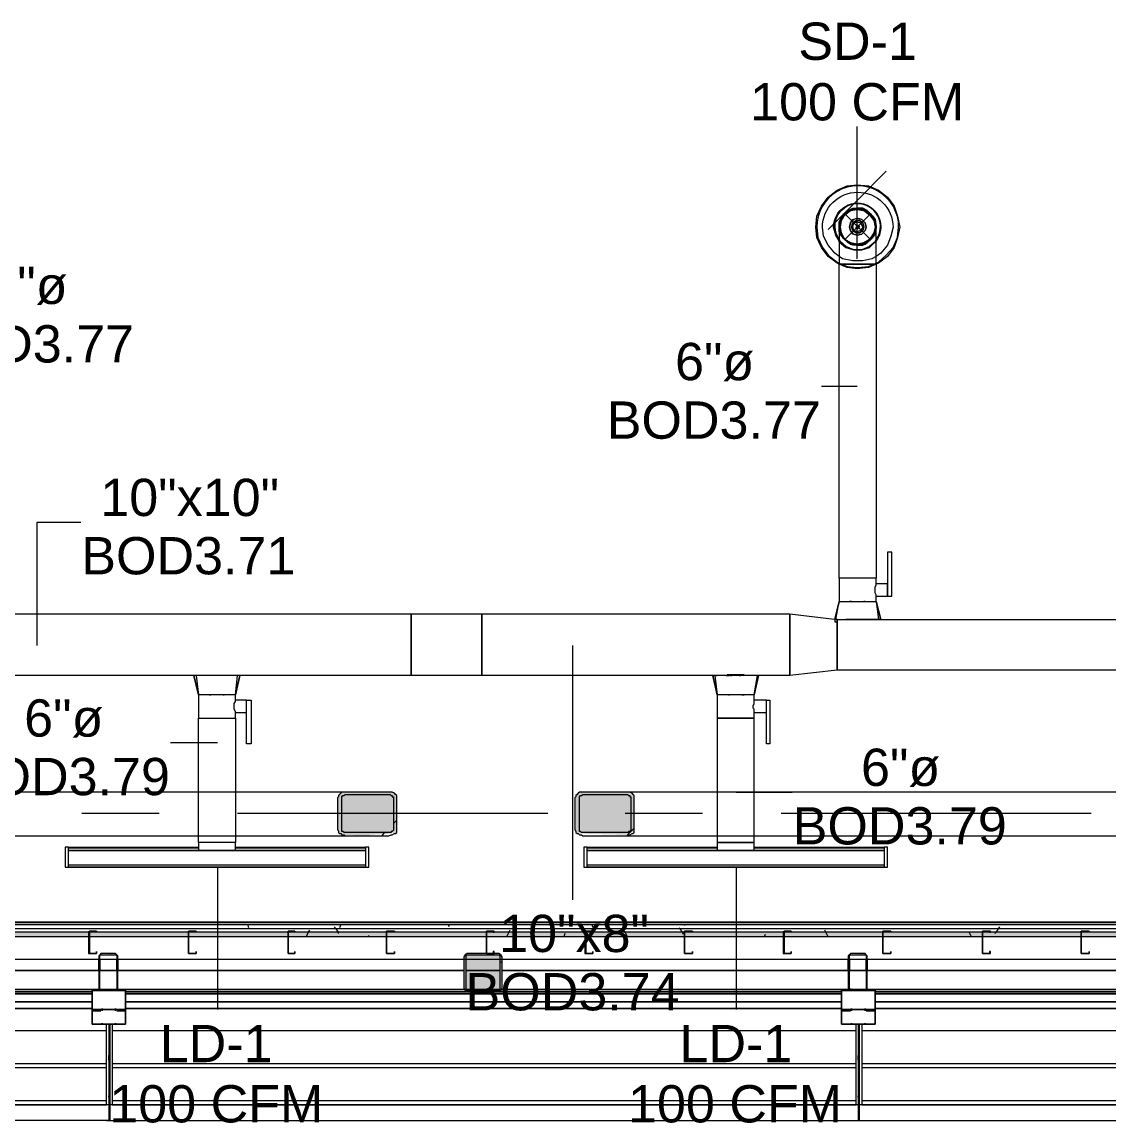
# Model space of a CAD drawing. Header units: metres. Extents: x 29 to 268, y -7 to 151.
# Drawn here: x 86.221 to 90.668, y 9.744 to 14.246 of the extents above; entities that cross this region are included whole.
import ezdxf

# ---------------------------------------------------------------- set-up
doc = ezdxf.new("R2010")
doc.units = ezdxf.units.M
doc.layers.add('HVAC - Ductos', color=5, linetype='Continuous', lineweight=50)
doc.layers.add('PDF2_Geometry', color=7, linetype='Continuous', true_color=0xaaaaaa)
doc.layers.add('PDF2_Solid Fills', color=7, linetype='Continuous', true_color=0xffffff)
doc.layers.add('PDF2_Text', color=7, linetype='Continuous')
doc.styles.add('PDF Helvetica', font='')
doc.styles.get('PDF Helvetica').set_extended_font_data('Helvetica')

msp = doc.modelspace()

# ---------------------------------------------------------------- hatches: boundary and pattern name
at = {"layer": 'PDF2_Solid Fills', "lineweight": 0, "transparency": 33554559}
for points in [[(87.5253, 11.0965), (87.5207, 11.0919), (87.5161, 11.0873), (87.5115, 11.0781), (87.5161, 11.0735), (87.5161, 10.936), (87.5207, 10.936), (87.5207, 10.9269), (87.5299, 10.9269), (87.5436, 10.9223), (87.6442, 10.9177), (87.6444, 10.9177), (87.6444, 10.9223), (87.7315, 10.9269), (87.7452, 10.9315), (87.7544, 10.9315), (87.7544, 11.0873), (87.7452, 11.0965)], [(88.5015, 10.9269), (88.7029, 10.9223), (88.7032, 10.9223), (88.7032, 10.9269), (88.717, 10.9315), (88.7261, 10.9315), (88.7261, 11.0873), (88.717, 11.0965), (88.497, 11.0965), (88.4924, 11.0919), (88.4878, 11.0873), (88.4832, 11.0781), (88.4878, 11.0735), (88.4878, 10.936), (88.4924, 10.936), (88.4924, 10.9269)], [(88.0294, 10.2944), (88.034, 10.2944), (88.034, 10.2852), (88.1807, 10.2898), (88.1852, 10.4296), (88.1852, 10.4319), (88.1807, 10.4364), (88.034, 10.4364), (88.0294, 10.4273)]]:
    msp.add_hatch(color=256, dxfattribs=at).paths.add_polyline_path(points)
h = msp.add_hatch(color=256, dxfattribs=at)
h.paths.add_polyline_path([(48.7362, 10.5052), (48.7362, 10.5235), (46.7241, 10.5235), (46.7241, 10.5052)])
h.paths.add_polyline_path([(93.204, 10.5052), (93.204, 10.5235), (91.3708, 10.5235), (91.3708, 10.5052)])
h.paths.add_polyline_path([(91.3662, 10.5052), (91.3662, 10.5235), (89.3403, 10.5235), (89.3403, 10.5052)])
h.paths.add_polyline_path([(89.3357, 10.5052), (89.3357, 10.5235), (88.529, 10.5235), (88.529, 10.5052)])
h.paths.add_polyline_path([(88.5245, 10.5052), (88.5245, 10.5235), (86.4986, 10.5235), (86.4986, 10.5052)])
h.paths.add_polyline_path([(86.494, 10.5052), (86.494, 10.5235), (84.4682, 10.5235), (84.4682, 10.5052)])
h.paths.add_polyline_path([(84.4636, 10.5052), (84.4636, 10.5235), (83.6569, 10.5235), (83.6569, 10.5052)])
h.paths.add_polyline_path([(83.6523, 10.5052), (83.6523, 10.5235), (81.6265, 10.5235), (81.6265, 10.5052)])
h.paths.add_polyline_path([(81.6219, 10.5052), (81.6219, 10.5235), (78.7847, 10.5235), (78.7847, 10.5052)])
h.paths.add_polyline_path([(78.7802, 10.5052), (78.7802, 10.5235), (76.7543, 10.5235), (76.7543, 10.5052)])
h.paths.add_polyline_path([(76.7497, 10.5052), (76.7497, 10.5235), (73.9126, 10.5235), (73.9126, 10.5052)])
h.paths.add_polyline_path([(73.9081, 10.5052), (73.9081, 10.5235), (71.8822, 10.5235), (71.8822, 10.5052)])
h.paths.add_polyline_path([(71.8776, 10.5052), (71.8776, 10.5235), (71.071, 10.5235), (71.071, 10.5052)])
h.paths.add_polyline_path([(71.0664, 10.5052), (71.0664, 10.5235), (69.0405, 10.5235), (69.0405, 10.5052)])
h.paths.add_polyline_path([(69.036, 10.5052), (69.036, 10.5235), (67.01, 10.5235), (67.01, 10.5052)])
h.paths.add_polyline_path([(67.0055, 10.5052), (67.0055, 10.5235), (66.1988, 10.5235), (66.1988, 10.5052)])
h.paths.add_polyline_path([(66.1942, 10.5052), (66.1942, 10.5235), (64.1684, 10.5235), (64.1684, 10.5052)])
h.paths.add_polyline_path([(64.1638, 10.5052), (64.1638, 10.5235), (62.1379, 10.5235), (62.1379, 10.5052)])
h.paths.add_polyline_path([(62.1334, 10.5052), (62.1334, 10.5235), (61.3267, 10.5235), (61.3267, 10.5052)])
h.paths.add_polyline_path([(61.3221, 10.5052), (61.3221, 10.5235), (59.2963, 10.5235), (59.2963, 10.5052)])
h.paths.add_polyline_path([(59.2917, 10.5052), (59.2917, 10.5235), (56.4546, 10.5235), (56.4546, 10.5052)])
h.paths.add_polyline_path([(56.45, 10.5052), (56.45, 10.5235), (54.4242, 10.5235), (54.4242, 10.5052)])
h.paths.add_polyline_path([(54.4196, 10.5052), (54.4196, 10.5235), (51.5824, 10.5235), (51.5824, 10.5052)])
h.paths.add_polyline_path([(51.5778, 10.5052), (51.5778, 10.5235), (49.552, 10.5235), (49.552, 10.5052)])
h.paths.add_polyline_path([(49.5474, 10.5052), (49.5474, 10.5235), (48.7408, 10.5235), (48.7408, 10.5052)])
h = msp.add_hatch(color=256, dxfattribs=at)
h.paths.add_polyline_path([(86.6086, 10.2898), (86.6132, 10.4273), (86.6086, 10.4273)])
h.paths.add_polyline_path([(86.5398, 10.2898), (86.6086, 10.2852), (86.6086, 10.2898)])
h.paths.add_polyline_path([(86.604, 10.4319), (86.604, 10.4364), (86.5444, 10.4364)])
h.paths.add_polyline_path([(86.5398, 10.4273), (86.5353, 10.4273), (86.5353, 10.2944)])
h = msp.add_hatch(color=256, dxfattribs=at)
h.paths.add_polyline_path([(89.6749, 10.2898), (89.6794, 10.4273), (89.6749, 10.4273)])
h.paths.add_polyline_path([(89.6062, 10.2944), (89.6062, 10.2852), (89.6749, 10.2898), (89.6107, 10.2944)])
h.paths.add_polyline_path([(89.6703, 10.4319), (89.6703, 10.4364), (89.6062, 10.4364)])
h.paths.add_polyline_path([(89.6062, 10.4273), (89.6016, 10.4273), (89.6016, 10.2944)])

# ---------------------------------------------------------------- linework, layer by layer
at = {"layer": 'HVAC - Ductos', "lineweight": 0}
for points in [[(89.6382, 13.5807), (89.6382, 13.819)], [(89.6382, 13.2781), (89.6382, 13.5165), (89.6382, 13.7548)], [(89.7574, 13.6357), (89.6382, 13.5165), (89.519, 13.3973)], [(89.5878, 13.4615), (89.574, 13.4477), (89.5694, 13.4294), (89.5649, 13.4065), (89.5649, 13.4294), (89.574, 13.4477), (89.5878, 13.4615), (89.6016, 13.4707), (89.6199, 13.4798), (89.6382, 13.4844), (89.6566, 13.4798), (89.6749, 13.4707), (89.6932, 13.4615), (89.7024, 13.4477), (89.7116, 13.4294), (89.7116, 13.4065), (89.7116, 13.3881), (89.7024, 13.3698), (89.6932, 13.3561), (89.6703, 13.3423), (89.6703, 13.3377), (89.6657, 13.3377), (89.6382, 13.3331), (89.6611, 13.3331), (89.6794, 13.3423), (89.6932, 13.3561), (89.6749, 13.3469), (89.6566, 13.3377), (89.6382, 13.3331), (89.6199, 13.3331), (89.6016, 13.3423), (89.5878, 13.3561), (89.574, 13.3698), (89.5649, 13.3881), (89.5649, 13.4019), (89.5649, 13.4065), (89.5694, 13.3881), (89.574, 13.3698), (89.5878, 13.3561), (89.6016, 13.3469), (89.6199, 13.3377), (89.6382, 13.3331), (89.6153, 13.3377), (89.6107, 13.3377), (89.6062, 13.3423)], [(89.5649, 13.4065), (89.5694, 13.4386), (89.5878, 13.4615), (89.6062, 13.4752)], [(89.5694, 13.3789), (89.5878, 13.3561), (89.6107, 13.3377), (89.6382, 13.3331), (89.6703, 13.3377), (89.6932, 13.3561), (89.7116, 13.3789), (89.6932, 13.3561), (89.6703, 13.3377), (89.6382, 13.3331), (89.6107, 13.3377), (89.5878, 13.3561), (89.5694, 13.3789), (89.5649, 13.4065), (89.5694, 13.3789), (89.5694, 13.3835), (89.5649, 13.4065), (89.5694, 13.434), (89.5694, 13.4386), (89.5832, 13.4615)], [(89.5694, 13.4386), (89.5694, 13.434), (89.5694, 13.4386), (89.574, 13.4477), (89.5878, 13.4615), (89.6016, 13.4752), (89.6107, 13.4798), (89.6199, 13.4844), (89.6382, 13.4844), (89.6611, 13.4844), (89.6657, 13.4798), (89.6703, 13.4798), (89.6703, 13.4752), (89.6703, 13.4798), (89.6657, 13.4798)], [(89.574, 13.4386), (89.5878, 13.4615), (89.6107, 13.4752)], [(89.6107, 13.4798), (89.6107, 13.4798)], [(89.6153, 13.4752), (89.6382, 13.4844), (89.6657, 13.4752)], [(89.6703, 13.4798), (89.6657, 13.4798), (89.6382, 13.4844), (89.6153, 13.4798)], [(89.6199, 13.4844), (89.6199, 13.4844)], [(89.7116, 13.3835), (89.7116, 13.3789), (89.707, 13.3789), (89.6932, 13.3561), (89.707, 13.3698), (89.7116, 13.3881), (89.7162, 13.4019), (89.7162, 13.4065), (89.7116, 13.4294), (89.707, 13.4477), (89.6932, 13.4615), (89.6794, 13.4752), (89.6611, 13.4844), (89.6382, 13.4844), (89.6703, 13.4798), (89.6932, 13.4615), (89.7116, 13.4386), (89.7162, 13.4065)], [(89.6703, 13.4798), (89.6794, 13.4752), (89.6932, 13.4615), (89.707, 13.4477), (89.707, 13.4386), (89.7116, 13.4386), (89.7116, 13.434), (89.7116, 13.4294), (89.7162, 13.4065), (89.7162, 13.4019)], [(89.707, 13.4386), (89.6932, 13.4615), (89.6703, 13.4752), (89.6932, 13.4615), (89.707, 13.4386), (89.7116, 13.434), (89.7162, 13.4111)], [(89.5649, 13.4111), (89.5694, 13.434)], [(89.5694, 13.434), (89.5649, 13.4294), (89.5649, 13.4065), (89.5649, 13.4019)], [(89.707, 13.4386), (89.7116, 13.4386), (89.7116, 13.434)], [(89.707, 13.434), (89.7116, 13.4065), (89.707, 13.3835)], [(89.5649, 13.4065), (89.5649, 13.4065)], [(89.5649, 13.4065), (89.5649, 13.4019), (89.5649, 13.3835), (89.5649, 13.3561), (89.5649, 13.3194), (89.5649, 13.2735), (89.5649, 13.2552), (89.574, 13.2552), (89.5878, 13.2552), (89.6016, 13.2552), (89.6199, 13.2552), (89.6382, 13.2552), (89.6611, 13.2552), (89.6794, 13.2552), (89.6932, 13.2552), (89.707, 13.2552), (89.7116, 13.2552), (89.7162, 13.2552), (89.7162, 13.3011), (89.7162, 13.3377), (89.7162, 13.3744), (89.7162, 13.3973), (89.7162, 13.4065)], [(89.5694, 13.3789), (89.5694, 13.3789)], [(89.6107, 13.3423), (89.5878, 13.3561), (89.574, 13.3789)], [(89.7162, 13.4065), (89.7116, 13.3789), (89.7162, 13.4065)], [(89.7162, 13.2873), (89.6978, 13.2781), (89.6611, 13.269), (89.6199, 13.269), (89.5786, 13.2781), (89.5649, 13.2873)], [(89.5649, 13.2598), (89.597, 13.2461), (89.6382, 13.2415), (89.684, 13.2461), (89.7162, 13.2598)], [(89.7162, 13.2552), (89.684, 13.2415), (89.6382, 13.2369), (89.597, 13.2415), (89.5649, 13.2552)], [(89.7162, 13.2552), (89.7116, 13.2552), (89.707, 13.2552), (89.6932, 13.2552), (89.6794, 13.2552), (89.6611, 13.2552), (89.6382, 13.2552), (89.6199, 13.2552), (89.6016, 13.2552), (89.5878, 13.2552), (89.574, 13.2552), (89.5649, 13.2552)], [(89.6382, 12.7556), (89.4916, 12.7556)], [(86.2832, 11.6969), (86.2832, 12.2011), (86.4619, 12.2011)], [(89.5511, 11.8023), (89.5649, 11.8756), (89.574, 11.8756), (89.5878, 11.8756), (89.6016, 11.8756), (89.6199, 11.8756), (89.6382, 11.8756), (89.6611, 11.8756), (89.6794, 11.8756), (89.6932, 11.8756), (89.707, 11.8756), (89.7116, 11.8756), (89.7162, 11.8756), (89.7162, 11.8985), (89.762, 11.8985), (89.7803, 11.8985), (89.7803, 12.0773), (89.762, 12.0773), (89.762, 11.8985), (89.762, 11.9031), (89.762, 11.9077), (89.762, 11.9123), (89.762, 11.9169), (89.762, 11.9261), (89.762, 11.9306), (89.762, 11.9352), (89.762, 11.9444), (89.762, 11.9489), (89.7162, 11.9489), (89.7162, 11.9719), (89.7116, 11.9719), (89.707, 11.9719), (89.6932, 11.9719), (89.6794, 11.9719), (89.6611, 11.9719), (89.6382, 11.9719), (89.6199, 11.9719), (89.6016, 11.9719), (89.5878, 11.9719), (89.574, 11.9719), (89.5649, 11.9719), (89.5649, 11.8756), (89.5694, 11.8756)], [(89.7162, 11.8985), (89.7162, 11.9031), (89.7116, 11.9123), (89.7116, 11.9215), (89.7116, 11.9306), (89.7116, 11.9352), (89.7162, 11.9444), (89.7162, 11.9489)], [(89.5466, 11.8023), (89.5649, 11.8756), (89.5466, 11.8023)], [(89.5649, 11.8756), (89.5649, 11.8756)], [(89.5878, 11.8756), (89.5878, 11.8756)], [(89.707, 11.8756), (89.7116, 11.8756), (89.7162, 11.8756), (89.7253, 11.8023), (89.7116, 11.8023), (89.6932, 11.8023), (89.6886, 11.8023), (89.684, 11.8023), (89.6749, 11.8023), (89.6611, 11.8023), (89.6566, 11.8023), (89.652, 11.8023), (89.629, 11.8023), (89.6245, 11.8023), (89.6199, 11.8023), (89.6062, 11.8023), (89.597, 11.8023), (89.5924, 11.8023)], [(89.6382, 11.8756), (89.6428, 11.8756)], [(89.6932, 11.8756), (89.6932, 11.8756)], [(89.1111, 11.5731), (88.1028, 11.5731), (87.814, 11.5731), (87.814, 11.8252), (88.1028, 11.8252), (88.1028, 11.5731), (88.1028, 11.8252), (89.3632, 11.8252), (89.3632, 11.5731), (89.1753, 11.5731)], [(89.5557, 11.8023), (89.5557, 11.596), (89.3632, 11.5731), (89.3632, 11.8252), (89.5557, 11.8023), (89.5649, 11.8023)], [(89.5557, 11.8023), (89.5511, 11.8023), (89.5466, 11.8023), (89.5466, 11.7931), (89.5557, 11.7931)], [(89.5466, 11.8023), (89.5466, 11.8023)], [(89.5466, 11.8023), (89.5466, 11.8023)], [(89.5511, 11.8023), (89.5511, 11.8023)], [(91.5082, 11.596), (89.5557, 11.596), (89.5557, 11.8023), (91.852, 11.8023), (91.852, 11.596), (91.8795, 11.596), (91.8795, 11.8023), (91.852, 11.8023), (91.852, 11.596), (91.5724, 11.596)], [(89.5694, 11.8023), (89.5878, 11.8023)], [(89.5466, 11.7931), (89.5466, 11.7931)], [(88.474, 11.6969), (88.474, 10.6565)], [(86.9432, 11.5731), (86.934, 11.5731), (86.9294, 11.5731), (86.9248, 11.5731)], [(86.9248, 11.5731), (86.9432, 11.4952), (86.9248, 11.5731)], [(86.9248, 11.5731), (86.9248, 11.5731)], [(86.934, 11.5731), (86.9432, 11.4952)], [(86.9386, 11.5731), (86.9386, 11.5731)], [(87.1128, 11.5731), (87.0944, 11.4952), (87.0898, 11.4952), (87.0853, 11.4952), (87.0715, 11.4952), (87.0578, 11.4952), (87.0394, 11.4952), (87.0211, 11.4952), (86.9982, 11.4952), (86.9799, 11.4952), (86.9661, 11.4952), (86.9524, 11.4952), (86.9478, 11.4952), (86.9432, 11.4952), (86.9432, 11.3989), (86.9524, 11.3989), (86.9661, 11.3989), (86.9799, 11.3989), (86.9982, 11.3989), (87.0211, 11.3989), (87.0394, 11.3989), (87.0578, 11.3989), (87.0715, 11.3989), (87.0853, 11.3989), (87.0944, 11.3989), (87.0944, 11.4219), (87.1403, 11.4219), (87.1403, 11.4265), (87.1403, 11.431), (87.1403, 11.4356), (87.1403, 11.4402), (87.1403, 11.4448), (87.1403, 11.4539), (87.1403, 11.4585), (87.1403, 11.4631), (87.1403, 11.4677), (87.1403, 11.4723), (87.0944, 11.4723), (87.0944, 11.4952), (87.1036, 11.5731)], [(86.9661, 11.5731), (86.9478, 11.5731)], [(86.9982, 11.5731), (86.9844, 11.5731), (86.9753, 11.5731), (86.9707, 11.5731)], [(87.0898, 11.5731), (87.0715, 11.5731), (87.0669, 11.5731), (87.0624, 11.5731), (87.0532, 11.5731), (87.0394, 11.5731), (87.0348, 11.5731), (87.0303, 11.5731), (87.0074, 11.5731), (87.0028, 11.5731), (86.9799, 11.5731)], [(87.0944, 11.4952), (87.1128, 11.5731), (87.1082, 11.5731), (87.1036, 11.5731), (87.0944, 11.5731)], [(87.1128, 11.5731), (87.1128, 11.5731)], [(89.047, 11.5731), (89.0653, 11.4952), (89.047, 11.5731)], [(89.0607, 11.5731), (89.0653, 11.5731), (89.0561, 11.5731), (89.0653, 11.4952)], [(89.2348, 11.5731), (89.2166, 11.4952), (89.212, 11.4952), (89.2074, 11.4952), (89.1936, 11.4952), (89.1799, 11.4952), (89.1616, 11.4952), (89.1432, 11.4952), (89.1203, 11.4952), (89.102, 11.4952), (89.0882, 11.4952), (89.0745, 11.4952), (89.0699, 11.4952), (89.0653, 11.4952), (89.0653, 11.3989), (89.0653, 10.8902), (89.0699, 10.8902), (89.079, 10.8902), (89.0882, 10.8902), (89.1066, 10.8902), (89.1203, 10.8902), (89.1432, 10.8902), (89.1616, 10.8902), (89.1799, 10.8902), (89.1936, 10.8902), (89.2074, 10.8902), (89.212, 10.8902), (89.2166, 10.8902), (89.2166, 11.3989), (89.2074, 11.3989), (89.1936, 11.3989), (89.1799, 11.3989), (89.1616, 11.3989), (89.1432, 11.3989), (89.1203, 11.3989), (89.102, 11.3989), (89.0882, 11.3989), (89.0745, 11.3989), (89.0699, 11.3989), (89.0653, 11.3989), (89.0699, 11.3989), (89.0745, 11.3989), (89.0882, 11.3989), (89.102, 11.3989), (89.1203, 11.3989), (89.1432, 11.3989), (89.1616, 11.3989), (89.1799, 11.3989), (89.1936, 11.3989), (89.2074, 11.3989), (89.2166, 11.3989), (89.2166, 11.4219), (89.267, 11.4219), (89.267, 11.4265), (89.267, 11.431), (89.267, 11.4356), (89.267, 11.4402), (89.267, 11.4448), (89.267, 11.4539), (89.267, 11.4585), (89.267, 11.4631), (89.267, 11.4677), (89.267, 11.4723), (89.2166, 11.4723), (89.2166, 11.4952), (89.2303, 11.5731)], [(89.1844, 11.5731), (89.1753, 11.5731), (89.1524, 11.5731), (89.1294, 11.5731), (89.1066, 11.5731), (89.0974, 11.5731), (89.0928, 11.5731), (89.0882, 11.5731), (89.0699, 11.5731)], [(89.102, 11.5731), (89.1157, 11.5731)], [(89.1066, 11.5777), (89.1294, 11.5777), (89.1524, 11.5777), (89.1753, 11.5777)], [(89.1203, 11.5731), (89.1248, 11.5731)], [(89.157, 11.5731), (89.1616, 11.5731)], [(89.212, 11.5731), (89.1936, 11.5731), (89.189, 11.5731), (89.1844, 11.5731), (89.1707, 11.5731)], [(89.2166, 11.4952), (89.2348, 11.5731), (89.2303, 11.5731), (89.2257, 11.5731), (89.2166, 11.5731)], [(89.2348, 11.5731), (89.2348, 11.5731)], [(86.9478, 11.4952), (86.9478, 11.4952)], [(86.9478, 11.4952), (86.9478, 11.4952)], [(89.0699, 11.4952), (89.0699, 11.4952)], [(89.0699, 11.4952), (89.0699, 11.4952)], [(87.0944, 11.4219), (87.0944, 11.4265), (87.0898, 11.4356), (87.0898, 11.4402), (87.0898, 11.4493), (87.0898, 11.4585), (87.0944, 11.4677), (87.0944, 11.4723)], [(89.2166, 11.4219), (89.2166, 11.4265), (89.2166, 11.4356), (89.212, 11.4402), (89.212, 11.4493), (89.2166, 11.4585), (89.2166, 11.4677), (89.2166, 11.4723)], [(87.0028, 10.8581), (87.0211, 10.8581), (87.0394, 10.8581), (87.0578, 10.8581), (87.0715, 10.8581), (87.0853, 10.8581), (87.0898, 10.8581), (87.0944, 10.8581), (87.0944, 10.8902), (87.0853, 10.8902), (87.0715, 10.8902), (87.0578, 10.8902), (87.0394, 10.8902), (87.0211, 10.8902), (86.9982, 10.8902), (86.9799, 10.8902), (86.9661, 10.8902), (86.9524, 10.8902), (86.9432, 10.8902), (86.9432, 11.3989), (86.9524, 11.3989), (86.9661, 11.3989), (86.9799, 11.3989), (86.9982, 11.3989), (87.0211, 11.3989), (87.0394, 11.3989), (87.0578, 11.3989), (87.0715, 11.3989), (87.0853, 11.3989), (87.0944, 11.3989), (87.0944, 10.8902), (87.0898, 10.8902), (87.0853, 10.8902), (87.0715, 10.8902), (87.0578, 10.8902), (87.0394, 10.8902), (87.0211, 10.8902), (87.0028, 10.8902)], [(87.0211, 11.2981), (86.8286, 11.2981)], [(89.1432, 11.0965), (89.3724, 11.0965)], [(86.4115, 10.8489), (86.4115, 10.8673), (86.4115, 10.8719), (86.9432, 10.8719)], [(86.9432, 10.8673), (86.4115, 10.8673)], [(86.4115, 10.8398), (86.4115, 10.8444), (86.4115, 10.8489), (86.4115, 10.8535)], [(86.9982, 10.8902), (86.9799, 10.8902), (86.9661, 10.8902), (86.9524, 10.8902), (86.9478, 10.8902), (86.9432, 10.8902), (86.9432, 10.8581), (86.9478, 10.8581), (86.9524, 10.8581), (86.9661, 10.8581), (86.9799, 10.8581), (86.9982, 10.8581)], [(87.0944, 10.8902), (87.0944, 10.8902)], [(87.0944, 10.8719), (87.6261, 10.8719), (87.6261, 10.8673), (87.6261, 10.8489)], [(87.6261, 10.8673), (87.0944, 10.8673)], [(87.6261, 10.8535), (87.6261, 10.8489), (87.6261, 10.8444), (87.6261, 10.8398)], [(88.5336, 10.8489), (88.5336, 10.8673), (88.5336, 10.8719), (89.0653, 10.8719)], [(89.0653, 10.8673), (88.5336, 10.8673)], [(88.5336, 10.8398), (88.5336, 10.8444), (88.5336, 10.8489), (88.5336, 10.8535)], [(89.2166, 10.8902), (89.2166, 10.8902)], [(89.2166, 10.8719), (89.7482, 10.8719), (89.7482, 10.8673), (89.7482, 10.8489)], [(89.7482, 10.8673), (89.2166, 10.8673)], [(89.7482, 10.8535), (89.7482, 10.8489), (89.7482, 10.8444), (89.7482, 10.8398)], [(86.4115, 10.8489), (86.4115, 10.8489)], [(87.6261, 10.8169), (87.6261, 10.8123), (87.6261, 10.8077), (87.6261, 10.7894), (86.4115, 10.7894), (87.6261, 10.7894)], [(86.4115, 10.7894), (86.4115, 10.8077), (86.4115, 10.8123), (86.4115, 10.8169)], [(86.4115, 10.8031), (86.4115, 10.8077), (86.4115, 10.8123)], [(87.6261, 10.8489), (87.6261, 10.8489)], [(87.6261, 10.8123), (87.6261, 10.8077), (87.6261, 10.8031)], [(88.5336, 10.8489), (88.5336, 10.8489)], [(89.7482, 10.8169), (89.7482, 10.8123), (89.7482, 10.8077), (89.7482, 10.7894), (88.5336, 10.7894), (89.7482, 10.7894)], [(88.5336, 10.7894), (88.5336, 10.8077), (88.5336, 10.8123), (88.5336, 10.8169)], [(88.5336, 10.8031), (88.5336, 10.8077), (88.5336, 10.8123)], [(89.7482, 10.8489), (89.7482, 10.8489)], [(89.7482, 10.8123), (89.7482, 10.8077), (89.7482, 10.8031)], [(87.0211, 10.7894), (87.0211, 10.2073)], [(89.1432, 10.7894), (89.1432, 10.2073)]]:
    msp.add_lwpolyline(points, dxfattribs=at)
for points in [[(89.5649, 11.9719), (89.5649, 13.2552), (89.5557, 13.2598), (89.519, 13.2873), (89.4916, 13.3239), (89.4732, 13.3652), (89.4686, 13.4065), (89.4732, 13.4523), (89.4916, 13.4935), (89.519, 13.5302), (89.5557, 13.5577), (89.597, 13.5761), (89.6382, 13.5807), (89.684, 13.5761), (89.7253, 13.5577), (89.762, 13.5302), (89.7894, 13.4935), (89.8032, 13.4523), (89.8124, 13.4065), (89.8032, 13.3652), (89.7894, 13.3239), (89.762, 13.2873), (89.7253, 13.2598), (89.7162, 13.2552), (89.7162, 11.9719), (89.7116, 11.9719), (89.707, 11.9719), (89.6932, 11.9719), (89.6794, 11.9719), (89.6611, 11.9719), (89.6382, 11.9719), (89.6199, 11.9719), (89.6016, 11.9719), (89.5878, 11.9719), (89.574, 11.9719)], [(89.707, 13.3835), (89.6886, 13.3561), (89.6657, 13.3423), (89.6382, 13.3377), (89.6107, 13.3423), (89.5878, 13.3561), (89.574, 13.3835), (89.5694, 13.4065), (89.574, 13.434), (89.5878, 13.4569), (89.6107, 13.4752), (89.6382, 13.4798), (89.6657, 13.4752), (89.6886, 13.4569), (89.707, 13.434), (89.7116, 13.4065)], [(89.6199, 13.4844), (89.6382, 13.4844), (89.6107, 13.4798), (89.5878, 13.4615), (89.6016, 13.4752)], [(89.6153, 13.4798), (89.6107, 13.4798), (89.6062, 13.4752), (89.6107, 13.4798)], [(89.6107, 13.4248), (89.6062, 13.4065), (89.6107, 13.4248), (89.6199, 13.4386), (89.6382, 13.4431), (89.6566, 13.4386), (89.6703, 13.4248), (89.6749, 13.4065), (89.6703, 13.4248), (89.6566, 13.4386), (89.6382, 13.4431), (89.6245, 13.4386)], [(89.6199, 13.4248), (89.6153, 13.4065), (89.6199, 13.4248), (89.6336, 13.434), (89.6474, 13.434), (89.6611, 13.4248), (89.6657, 13.4065), (89.6611, 13.4248), (89.6474, 13.434), (89.6336, 13.434)], [(89.652, 13.3927), (89.6382, 13.3881), (89.6245, 13.3927), (89.6199, 13.4065), (89.6245, 13.4248), (89.6382, 13.4294), (89.652, 13.4248), (89.6611, 13.4065)], [(89.542, 13.4065), (89.5511, 13.3744), (89.5649, 13.3515), (89.5511, 13.3744)], [(89.6703, 13.3927), (89.6749, 13.4065), (89.6703, 13.3927), (89.6566, 13.3789), (89.6382, 13.3744), (89.6199, 13.3789), (89.6107, 13.3927), (89.6062, 13.4065), (89.6107, 13.3927), (89.6245, 13.3789), (89.6382, 13.3744), (89.6566, 13.3789)], [(89.6611, 13.3927), (89.6657, 13.4065), (89.6611, 13.3927), (89.6474, 13.3835), (89.6336, 13.3835), (89.6199, 13.3927), (89.6153, 13.4065), (89.6199, 13.3927), (89.6336, 13.3835), (89.6474, 13.3835)], [(89.6428, 13.4111), (89.6382, 13.4111), (89.6336, 13.4065), (89.6382, 13.4157), (89.6428, 13.4157), (89.6474, 13.4065), (89.6428, 13.4019), (89.6382, 13.4019), (89.6336, 13.4065), (89.6382, 13.4019), (89.6428, 13.4019), (89.6428, 13.4065)], [(89.5694, 13.3469), (89.5924, 13.3285), (89.6245, 13.3148), (89.6566, 13.3148), (89.6886, 13.3285), (89.7116, 13.3469), (89.7162, 13.3561), (89.7116, 13.3469), (89.6886, 13.3285), (89.6566, 13.3148), (89.6245, 13.3148), (89.5924, 13.3285), (89.5694, 13.3469), (89.5649, 13.3561)], [(89.7116, 13.3469), (89.6886, 13.3239), (89.6566, 13.3148), (89.6245, 13.3148), (89.5924, 13.3239), (89.5649, 13.3469), (89.5649, 13.3515), (89.5649, 13.3469), (89.5924, 13.3239), (89.6245, 13.3148), (89.6566, 13.3148), (89.6886, 13.3239), (89.7116, 13.3469), (89.7162, 13.3515)], [(89.6153, 11.8756), (89.6107, 11.8756), (89.6062, 11.8756), (89.6107, 11.8756)], [(89.6703, 11.8756), (89.6657, 11.8756)], [(89.7299, 11.8023), (89.7344, 11.8023), (89.7162, 11.8756), (89.7344, 11.8023)], [(85.2978, 11.8252), (87.814, 11.8252), (87.814, 11.5731), (85.2978, 11.5731)], [(89.0516, 11.5731), (89.047, 11.5731)], [(86.989, 11.4952), (86.9936, 11.4952)], [(87.044, 11.4952), (87.0486, 11.4952)], [(89.1111, 11.4952), (89.1157, 11.4952)], [(89.1661, 11.4952), (89.1707, 11.4952), (89.1753, 11.4952), (89.1707, 11.4952)], [(87.1586, 11.2935), (87.1403, 11.2935), (87.1403, 11.4723), (87.1586, 11.4723)], [(89.2807, 11.2935), (89.267, 11.2935), (89.267, 11.4723), (89.2807, 11.4723)], [(86.3978, 10.7894), (86.4115, 10.7894), (86.4115, 10.8719), (86.3978, 10.8719)], [(86.4115, 10.8581), (87.6261, 10.8581), (86.4115, 10.8581), (87.6261, 10.8581), (87.6261, 10.7985), (86.4115, 10.7985)], [(87.6398, 10.7894), (87.6398, 10.8719), (87.6261, 10.8719), (87.6261, 10.7894)], [(88.5199, 10.7894), (88.5336, 10.7894), (88.5336, 10.8719), (88.5199, 10.8719)], [(88.5336, 10.8581), (89.7482, 10.8581), (88.5336, 10.8581), (89.7482, 10.8581), (89.7482, 10.7985), (88.5336, 10.7985)], [(89.0653, 10.8581), (89.0699, 10.8581), (89.079, 10.8581), (89.0882, 10.8581), (89.1066, 10.8581), (89.1203, 10.8581), (89.1432, 10.8581), (89.1616, 10.8581), (89.1799, 10.8581), (89.1936, 10.8581), (89.2074, 10.8581), (89.212, 10.8581), (89.2166, 10.8581), (89.2166, 10.8902), (89.2074, 10.8902), (89.1936, 10.8902), (89.1799, 10.8902), (89.1616, 10.8902), (89.1432, 10.8902), (89.1203, 10.8902), (89.102, 10.8902), (89.0882, 10.8902), (89.0745, 10.8902), (89.0699, 10.8902), (89.0653, 10.8902)], [(89.762, 10.7894), (89.762, 10.8719), (89.7482, 10.8719), (89.7482, 10.7894)]]:
    msp.add_lwpolyline(points, close=True, dxfattribs=at)
for points in [[(89.7162, 13.2598), (89.7253, 13.2644), (89.7574, 13.2919), (89.7849, 13.3239), (89.8032, 13.3652), (89.8078, 13.4065, 1.013803), (89.4732, 13.4065), (89.4778, 13.3652), (89.4961, 13.3239), (89.519, 13.2919), (89.5557, 13.2644), (89.5649, 13.2598)], [(89.5649, 13.2873), (89.5466, 13.3011), (89.519, 13.3331), (89.5007, 13.3698), (89.4961, 13.4065, -0.994375), (89.7849, 13.4065), (89.7757, 13.3698), (89.762, 13.3331), (89.7344, 13.3011), (89.7162, 13.2873)]]:
    msp.add_lwpolyline(points, format="xyb", dxfattribs=at)
msp.add_lwpolyline([(89.7344, 13.4065, 1.010147), (89.542, 13.4065, -1.389516), (89.7162, 13.3515), (89.7299, 13.3744), (89.7344, 13.4065), (89.7299, 13.3744), (89.7162, 13.3561, 1.403664), (89.5466, 13.4065), (89.5511, 13.3744), (89.5649, 13.3561, -1.403532)], format="xyb", close=True, dxfattribs=at)
at = {"layer": 'PDF2_Geometry', "color": 8, "lineweight": 0, "true_color": 0x808080}
msp.add_lwpolyline([(89.7024, 13.4523), (89.6611, 13.4798), (89.6153, 13.4798), (89.5786, 13.4523), (89.5649, 13.4065), (89.5786, 13.3652), (89.6153, 13.3377), (89.6611, 13.3377), (89.7024, 13.3652), (89.7162, 13.4065)], close=True, dxfattribs=at)
for points in [[(89.5878, 13.4615), (89.6932, 13.3561)], [(89.6932, 13.4615), (89.5878, 13.3561)]]:
    msp.add_lwpolyline(points, dxfattribs=at)
at = {"layer": 'PDF2_Geometry', "lineweight": 0}
for points in [[(87.5436, 11.0965), (83.8403, 11.0965)], [(92.3793, 11.0965), (88.694, 11.0965)], [(86.7828, 11.0093), (86.4665, 11.0093)], [(88.3732, 11.0093), (87.1036, 11.0093)], [(89.0057, 11.0093), (88.6894, 11.0093)], [(90.5962, 11.0093), (89.3266, 11.0093)], [(87.7407, 10.9681), (87.7544, 10.9819)], [(88.6986, 10.9223), (88.7261, 10.9498)], [(83.8403, 10.9177), (87.5436, 10.9177)], [(87.6949, 10.9177), (87.704, 10.9315)], [(88.694, 10.9177), (92.3793, 10.9177)], [(93.204, 10.5556), (46.7241, 10.5556), (46.7241, 10.5281), (46.7241, 10.4364), (46.7241, 10.4136), (93.204, 10.4136)], [(93.204, 10.5373), (46.7241, 10.5373)], [(83.6111, 10.5556), (92.6081, 10.5556)], [(92.6081, 10.5556), (83.6111, 10.5556)], [(83.6111, 10.5556), (92.6081, 10.5556)], [(92.6081, 10.5556), (83.6111, 10.5556)], [(83.6111, 10.5556), (92.6081, 10.5556)], [(83.6111, 10.5556), (92.6081, 10.5556)], [(83.6111, 10.5556), (92.6081, 10.5556)], [(92.6081, 10.5556), (83.6111, 10.5556)], [(83.6111, 10.5556), (92.6081, 10.5556)], [(92.6081, 10.5556), (83.6111, 10.5556)], [(86.494, 10.5052), (86.0906, 10.5052), (85.6828, 10.5052), (85.2794, 10.5052), (84.8715, 10.5052), (84.4682, 10.5052), (84.0603, 10.5052), (83.6569, 10.5052)], [(86.494, 10.5235), (86.0906, 10.5235), (85.6828, 10.5235), (85.2794, 10.5235), (84.8715, 10.5235), (84.4682, 10.5235)], [(88.5245, 10.5235), (88.1211, 10.5235), (87.7132, 10.5235), (87.3098, 10.5235), (86.9019, 10.5235), (86.4986, 10.5235)], [(88.5245, 10.5052), (88.1211, 10.5052), (87.7132, 10.5052), (87.3098, 10.5052), (86.9019, 10.5052), (86.4986, 10.5052)], [(89.3357, 10.5235), (88.9324, 10.5235), (88.529, 10.5235)], [(91.3662, 10.5052), (90.9628, 10.5052), (90.5549, 10.5052), (90.1516, 10.5052), (89.7436, 10.5052), (89.3403, 10.5052), (88.9324, 10.5052), (88.529, 10.5052)], [(91.3662, 10.5235), (90.9628, 10.5235), (90.5549, 10.5235), (90.1516, 10.5235), (89.7436, 10.5235), (89.3403, 10.5235)], [(86.5353, 10.3677), (86.5353, 10.4136)], [(86.5398, 10.4136), (86.5398, 10.3677)], [(86.6086, 10.3677), (86.6086, 10.4136)], [(86.6132, 10.4136), (86.6132, 10.3677)], [(88.1211, 10.4364), (88.0432, 10.4364), (88.034, 10.4319), (88.0294, 10.4227), (88.0294, 10.2944), (88.034, 10.2852), (88.0432, 10.2852), (88.1715, 10.2852), (88.1807, 10.2852), (88.1853, 10.2944), (88.1853, 10.4227), (88.1807, 10.4319), (88.1715, 10.4364), (88.1532, 10.4364)], [(88.0294, 10.4136), (88.0294, 10.3677)], [(88.1761, 10.3998), (88.1853, 10.4044)], [(88.1853, 10.3677), (88.1853, 10.4136)], [(89.6016, 10.3677), (89.6016, 10.4136)], [(89.6062, 10.4136), (89.6062, 10.3677)], [(89.6749, 10.3677), (89.6749, 10.4136)], [(89.6794, 10.4136), (89.6794, 10.3677)], [(89.6749, 10.386), (89.6794, 10.3906)], [(86.6086, 10.3356), (86.6132, 10.3402)], [(89.6016, 10.3127), (89.6062, 10.3173)], [(86.5811, 10.1477), (86.5765, 10.1477), (86.5903, 10.1477), (86.604, 10.1477), (86.5949, 10.1477), (86.604, 10.1477), (86.549, 10.1477), (86.549, 10.1523), (86.549, 10.1477), (86.5674, 10.1477), (86.5628, 10.1477), (86.5719, 10.1477), (86.5628, 10.1477), (86.5674, 10.1477), (86.549, 10.1477), (86.549, 10.1523), (86.549, 10.1477), (86.5444, 10.1477), (86.549, 10.1477), (86.604, 10.1477), (86.6086, 10.1477), (86.604, 10.1477), (86.6452, 10.1477), (86.6452, 10.1523), (86.6452, 10.2027), (86.6452, 10.2073), (86.6452, 10.2119), (86.6452, 10.2806), (86.6452, 10.2852), (86.6086, 10.2852), (86.6452, 10.2852), (86.6452, 10.2806), (86.6452, 10.2119), (86.6452, 10.2073), (86.6452, 10.2027), (86.6452, 10.1523), (86.6452, 10.1477), (86.604, 10.1477), (86.6086, 10.1477), (86.604, 10.1477), (86.549, 10.1477), (86.5444, 10.1477), (86.549, 10.1477), (86.5078, 10.1477), (86.5078, 10.1523), (86.5078, 10.2027), (86.5078, 10.2073), (86.5078, 10.2119), (86.5078, 10.2806), (86.5078, 10.2852), (86.5398, 10.2852), (86.5078, 10.2852), (86.5078, 10.2806), (86.5078, 10.2119), (86.5078, 10.2073), (86.5078, 10.2027), (86.5078, 10.1523), (86.5078, 10.1477), (86.549, 10.1477), (86.604, 10.1477), (86.5949, 10.1477), (86.604, 10.1477), (86.5903, 10.1477), (86.5765, 10.1477), (86.5811, 10.1477), (86.5811, 9.8177), (86.5811, 9.7993), (86.5811, 9.7856), (86.5811, 9.7719), (86.5811, 9.7627), (86.5811, 9.7535), (83.5103, 9.7535)], [(86.5536, 10.2852), (86.5582, 10.2898)], [(88.0616, 10.2852), (88.0707, 10.2898)], [(86.5078, 10.2027), (86.5078, 10.2027)], [(86.5078, 10.2027), (86.5078, 10.2027)], [(86.549, 10.2027), (86.549, 10.2073), (86.549, 10.2119)], [(86.549, 10.2027), (86.549, 10.2073), (86.549, 10.2119)], [(86.549, 10.2119), (86.549, 10.2073), (86.549, 10.2027)], [(86.549, 10.2119), (86.549, 10.2073), (86.549, 10.2027)], [(86.604, 10.2027), (86.604, 10.2073), (86.604, 10.2119)], [(86.604, 10.2027), (86.604, 10.2073), (86.604, 10.2119)], [(86.604, 10.2027), (86.604, 10.2073), (86.604, 10.2119)], [(86.604, 10.2027), (86.604, 10.2073), (86.604, 10.2119)], [(86.6452, 10.2027), (86.6452, 10.2027)], [(86.6452, 10.2027), (86.6452, 10.2027)], [(88.0707, 10.2119), (88.144, 10.2119)], [(89.574, 10.2027), (89.574, 10.2027)], [(89.574, 10.2027), (89.574, 10.2027)], [(89.6153, 10.2027), (89.6153, 10.2073), (89.6153, 10.2119)], [(89.6153, 10.2027), (89.6153, 10.2073), (89.6153, 10.2119)], [(89.6153, 10.2119), (89.6153, 10.2073), (89.6153, 10.2027)], [(89.6153, 10.2119), (89.6153, 10.2073), (89.6153, 10.2027)], [(89.6703, 10.2027), (89.6703, 10.2073), (89.6703, 10.2119)], [(89.6703, 10.2027), (89.6703, 10.2073), (89.6703, 10.2119)], [(89.6703, 10.2027), (89.6703, 10.2073), (89.6703, 10.2119)], [(89.6703, 10.2027), (89.6703, 10.2073), (89.6703, 10.2119)], [(89.7116, 10.2027), (89.7116, 10.2027)], [(89.7116, 10.2027), (89.7116, 10.2027)], [(83.524, 10.1431), (83.524, 9.8177), (86.5674, 9.8177), (86.5674, 10.1477)], [(86.5582, 10.1477), (86.549, 10.1477), (86.5582, 10.1477)], [(86.5582, 10.1477), (86.549, 10.1477), (86.5582, 10.1477)], [(86.5765, 10.1477), (86.5765, 9.8177)], [(86.5811, 9.8177), (86.5765, 9.8177), (86.5765, 9.7993), (86.5765, 9.7856), (86.5765, 9.7719), (86.5765, 9.7627), (86.5765, 9.7535), (89.6474, 9.7535), (89.6474, 9.7627), (89.6474, 9.7719), (89.6474, 9.7856), (89.6474, 9.7993), (89.6474, 9.8177), (89.6474, 10.1431)], [(86.5903, 10.1477), (86.5903, 9.8177), (89.6336, 9.8177), (89.6336, 10.1431)], [(89.6245, 10.1477), (89.6153, 10.1477), (89.6245, 10.1477)], [(89.6245, 10.1477), (89.6153, 10.1477), (89.6245, 10.1477)], [(89.6474, 9.8177), (89.6428, 9.8177), (89.6428, 9.7993), (89.6428, 9.7856), (89.6428, 9.7719), (89.6428, 9.7627), (89.6428, 9.7535), (92.7134, 9.7535), (92.7134, 9.7627), (92.7134, 9.7719), (92.7134, 9.7856), (92.7134, 9.7993), (92.7134, 9.8177), (92.7134, 10.1431)], [(89.6428, 10.1431), (89.6428, 9.8177)], [(89.6566, 10.1431), (89.6566, 9.8177), (92.6999, 9.8177), (92.6999, 10.1431)], [(86.5674, 10.1202), (83.524, 10.1202)], [(89.6336, 10.1202), (86.5903, 10.1202)], [(92.6999, 10.1202), (89.6566, 10.1202)], [(86.5765, 10.001), (86.5765, 10.0194)], [(89.6428, 10.001), (89.6428, 10.0194)], [(83.524, 9.9873), (86.5674, 9.9873)], [(86.5674, 9.969), (83.524, 9.969)], [(86.5903, 9.9873), (89.6336, 9.9873)], [(89.6336, 9.969), (86.5903, 9.969)], [(89.6566, 9.9873), (92.6999, 9.9873)], [(92.6999, 9.969), (89.6566, 9.969)], [(93.204, 9.8177), (92.7093, 9.8177), (92.7134, 9.8177), (89.6428, 9.8177), (89.6474, 9.8177), (86.5765, 9.8177), (86.5811, 9.8177), (83.5103, 9.8177)], [(83.524, 9.836), (86.5674, 9.836)], [(86.5765, 9.8498), (86.5765, 9.8544)], [(86.5903, 9.836), (89.6336, 9.836)], [(89.6428, 9.8498), (89.6428, 9.8544)], [(89.6566, 9.836), (92.6999, 9.836)], [(86.5674, 9.7535), (86.5765, 9.7535)], [(86.5674, 9.7535), (86.5674, 9.7535)], [(86.5765, 9.7535), (86.5765, 9.7535)], [(86.5811, 9.7535), (86.5903, 9.7535)], [(86.5811, 9.7535), (86.5811, 9.7535)], [(86.5903, 9.7535), (86.5903, 9.7535)], [(89.6336, 9.7535), (89.6428, 9.7535)], [(89.6336, 9.7535), (89.6336, 9.7535)], [(89.6428, 9.7535), (89.6428, 9.7535)], [(89.6474, 9.7535), (89.6566, 9.7535)], [(89.6474, 9.7535), (89.6474, 9.7535)], [(89.6566, 9.7535), (89.6566, 9.7535)]]:
    msp.add_lwpolyline(points, dxfattribs=at)
for points in [[(87.5436, 11.0965), (87.539, 11.0965), (87.5299, 11.0965), (87.5253, 11.0919), (87.5207, 11.0873), (87.5161, 11.0827), (87.5161, 11.0781), (87.5115, 11.0735), (87.5115, 10.9452), (87.5161, 10.936), (87.5161, 10.9315), (87.5207, 10.9269), (87.5253, 10.9269), (87.5299, 10.9223), (87.539, 10.9223), (87.5436, 10.9177), (87.7224, 10.9177), (87.7315, 10.9223), (87.7361, 10.9223), (87.7452, 10.9269), (87.7498, 10.9269), (87.7544, 10.9315), (87.7544, 10.936), (87.7544, 10.9452), (87.7544, 11.0735), (87.7544, 11.0781), (87.7544, 11.0827), (87.7498, 11.0873), (87.7452, 11.0919), (87.7361, 11.0965), (87.7315, 11.0965), (87.7224, 11.0965)], [(87.5299, 10.9452), (87.5299, 11.0735), (87.5299, 11.0781), (87.5344, 11.0827), (87.539, 11.0827), (87.5436, 11.0873), (87.7224, 11.0873), (87.727, 11.0873), (87.7315, 11.0827), (87.7361, 11.0827), (87.7361, 11.0781), (87.7407, 11.0781), (87.7407, 11.0735), (87.7407, 10.9452), (87.7407, 10.9406), (87.7361, 10.936), (87.7315, 10.936), (87.7315, 10.9315), (87.727, 10.9315), (87.7224, 10.9315), (87.5436, 10.9315), (87.539, 10.9315), (87.5344, 10.936), (87.5299, 10.936), (87.5299, 10.9406)], [(88.694, 10.9177), (88.7032, 10.9223), (88.7078, 10.9223), (88.717, 10.9269), (88.7216, 10.9269), (88.7261, 10.9315), (88.7261, 10.936), (88.7261, 10.9452), (88.7261, 11.0735), (88.7261, 11.0781), (88.7261, 11.0827), (88.7216, 11.0873), (88.717, 11.0919), (88.7078, 11.0965), (88.7032, 11.0965), (88.694, 11.0965), (88.5153, 11.0965), (88.5107, 11.0965), (88.5015, 11.0965), (88.497, 11.0919), (88.4924, 11.0873), (88.4878, 11.0827), (88.4878, 11.0781), (88.4832, 11.0735), (88.4832, 10.9452), (88.4878, 10.936), (88.4878, 10.9315), (88.4924, 10.9269), (88.497, 10.9269), (88.5015, 10.9223), (88.5107, 10.9223), (88.5153, 10.9177)], [(88.7124, 11.0735), (88.7124, 10.9452), (88.7124, 10.9406), (88.7078, 10.936), (88.7032, 10.936), (88.7032, 10.9315), (88.6986, 10.9315), (88.694, 10.9315), (88.5153, 10.9315), (88.5107, 10.9315), (88.5061, 10.936), (88.5015, 10.936), (88.5015, 10.9406), (88.5015, 10.9452), (88.5015, 11.0735), (88.5015, 11.0781), (88.5061, 11.0827), (88.5107, 11.0827), (88.5153, 11.0873), (88.694, 11.0873), (88.6986, 11.0873), (88.7032, 11.0827), (88.7078, 11.0827), (88.7078, 11.0781), (88.7124, 11.0781)], [(83.6111, 10.5648), (92.6081, 10.5648)], [(83.6111, 10.5648), (92.6081, 10.5648)], [(86.5261, 10.5281), (86.4986, 10.5281), (86.494, 10.5235), (86.494, 10.4364), (86.4986, 10.4364), (86.5261, 10.4364), (86.5261, 10.4456), (86.5261, 10.4364), (86.4986, 10.4364), (86.4986, 10.5235), (86.4986, 10.5281), (86.5261, 10.5281), (86.5261, 10.5235)], [(86.934, 10.5281), (86.9019, 10.5281), (86.9019, 10.5235), (86.9019, 10.4364), (86.934, 10.4364), (86.934, 10.4456), (86.934, 10.4364), (86.9019, 10.4364), (86.9019, 10.5235), (86.9019, 10.5281), (86.934, 10.5281), (86.934, 10.5235)], [(87.3374, 10.5281), (87.3098, 10.5281), (87.3098, 10.5235), (87.3098, 10.4364), (87.3374, 10.4364), (87.3374, 10.4456), (87.3374, 10.4364), (87.3098, 10.4364), (87.3098, 10.5235), (87.3098, 10.5281), (87.3374, 10.5281), (87.3374, 10.5235)], [(87.7452, 10.5281), (87.7178, 10.5281), (87.7132, 10.5281), (87.7132, 10.5235), (87.7132, 10.4364), (87.7178, 10.4364), (87.7452, 10.4364), (87.7452, 10.4456), (87.7452, 10.4364), (87.7178, 10.4364), (87.7132, 10.4364), (87.7132, 10.5235), (87.7132, 10.5281), (87.7178, 10.5281), (87.7452, 10.5281), (87.7452, 10.5235)], [(88.1532, 10.5281), (88.1211, 10.5281), (88.1211, 10.5235), (88.1211, 10.4364), (88.1532, 10.4364), (88.1532, 10.4456), (88.1486, 10.4456), (88.1486, 10.4364), (88.1211, 10.4364), (88.1211, 10.5235), (88.1211, 10.5281), (88.1486, 10.5281), (88.1486, 10.5235), (88.1532, 10.5235)], [(88.5566, 10.5281), (88.529, 10.5281), (88.5245, 10.5281), (88.5245, 10.5235), (88.5245, 10.4364), (88.529, 10.4364), (88.5566, 10.4364), (88.5566, 10.4456), (88.5566, 10.4364), (88.529, 10.4364), (88.529, 10.5235), (88.529, 10.5281), (88.5566, 10.5281), (88.5566, 10.5235)], [(88.9644, 10.5281), (88.9324, 10.5281), (88.9324, 10.5235), (88.9324, 10.4364), (88.9644, 10.4364), (88.9644, 10.4456), (88.9644, 10.4364), (88.9324, 10.4364), (88.9324, 10.5235), (88.9324, 10.5281), (88.9644, 10.5281), (88.9644, 10.5235)], [(89.3678, 10.5281), (89.3403, 10.5281), (89.3357, 10.5235), (89.3357, 10.4364), (89.3403, 10.4364), (89.3678, 10.4364), (89.3678, 10.4456), (89.3678, 10.4364), (89.3403, 10.4364), (89.3403, 10.5235), (89.3403, 10.5281), (89.3678, 10.5281), (89.3678, 10.5235)], [(89.7757, 10.5281), (89.7436, 10.5281), (89.7436, 10.5235), (89.7436, 10.4364), (89.7757, 10.4364), (89.7757, 10.4456), (89.7757, 10.4364), (89.7436, 10.4364), (89.7436, 10.5235), (89.7436, 10.5281), (89.7757, 10.5281), (89.7757, 10.5235)], [(90.1836, 10.5281), (90.1516, 10.5281), (90.1516, 10.5235), (90.1516, 10.4364), (90.1836, 10.4364), (90.1836, 10.4456), (90.179, 10.4456), (90.179, 10.4364), (90.1516, 10.4364), (90.1516, 10.5235), (90.1516, 10.5281), (90.179, 10.5281), (90.179, 10.5235), (90.1836, 10.5235)], [(90.587, 10.5281), (90.5594, 10.5281), (90.5549, 10.5281), (90.5549, 10.5235), (90.5549, 10.4364), (90.5594, 10.4364), (90.587, 10.4364), (90.587, 10.4456), (90.587, 10.4364), (90.5594, 10.4364), (90.5549, 10.4364), (90.5549, 10.5235), (90.5549, 10.5281), (90.5594, 10.5281), (90.587, 10.5281), (90.587, 10.5235)], [(86.6132, 10.4273), (86.6086, 10.4319), (86.604, 10.4364), (86.5444, 10.4364), (86.5398, 10.4319), (86.5353, 10.4273), (86.5353, 10.2944), (86.5398, 10.2852), (86.5444, 10.2852), (86.604, 10.2852), (86.6086, 10.2852), (86.6132, 10.2944)], [(86.5444, 10.4319), (86.604, 10.4319), (86.6086, 10.4319), (86.6086, 10.4273), (86.6086, 10.2944), (86.6086, 10.2898), (86.604, 10.2898), (86.5444, 10.2898), (86.5398, 10.2898), (86.5398, 10.2944), (86.5398, 10.4273), (86.5398, 10.4319)], [(88.0386, 10.4227), (88.0386, 10.4273), (88.0432, 10.4319), (88.1715, 10.4319), (88.1761, 10.4273), (88.1761, 10.4227), (88.1761, 10.2944), (88.1761, 10.2898), (88.1715, 10.2898), (88.0432, 10.2898), (88.0386, 10.2898), (88.0386, 10.2944)], [(89.6016, 10.2944), (89.6062, 10.2852), (89.6107, 10.2852), (89.6703, 10.2852), (89.6749, 10.2852), (89.6794, 10.2944), (89.6794, 10.4273), (89.6749, 10.4319), (89.6703, 10.4364), (89.6107, 10.4364), (89.6062, 10.4319), (89.6016, 10.4273)], [(89.6703, 10.2898), (89.6107, 10.2898), (89.6062, 10.2944), (89.6062, 10.4273), (89.6107, 10.4319), (89.6703, 10.4319), (89.6749, 10.4319), (89.6749, 10.4273), (89.6749, 10.2944), (89.6749, 10.2898)], [(85.0778, 10.3677), (86.5353, 10.3677)], [(86.5398, 10.3677), (86.5719, 10.3677)], [(86.5719, 10.3677), (86.6086, 10.3677)], [(86.6132, 10.3677), (88.0294, 10.3677)], [(88.1761, 10.3677), (88.1074, 10.3677), (88.0386, 10.3677), (88.1074, 10.3677)], [(89.6016, 10.3677), (88.1853, 10.3677)], [(89.6382, 10.3677), (89.6749, 10.3677), (89.6382, 10.3677), (89.6062, 10.3677)], [(89.6794, 10.3677), (91.137, 10.3677)], [(86.5078, 10.2806), (85.0411, 10.2806)], [(86.5078, 10.2714), (85.0411, 10.2714)], [(86.5353, 10.2898), (85.0778, 10.2898)], [(86.5719, 10.2898), (86.5398, 10.2898)], [(86.6086, 10.2898), (86.5719, 10.2898)], [(88.034, 10.2898), (86.6132, 10.2898)], [(88.1074, 10.2806), (86.6452, 10.2806)], [(88.1074, 10.2714), (86.6452, 10.2714)], [(88.1074, 10.2898), (88.0432, 10.2898)], [(88.1715, 10.2898), (88.1074, 10.2898)], [(89.574, 10.2806), (88.1074, 10.2806)], [(89.574, 10.2714), (88.1074, 10.2714)], [(89.6382, 10.2898), (89.6062, 10.2898), (88.1807, 10.2898), (89.6062, 10.2898)], [(89.6566, 10.1477), (89.6703, 10.1477), (89.6611, 10.1477), (89.6703, 10.1477), (89.6153, 10.1477), (89.6336, 10.1477), (89.629, 10.1477), (89.6336, 10.1477), (89.6153, 10.1477), (89.6153, 10.1523), (89.6153, 10.1477), (89.6107, 10.1477), (89.6153, 10.1477), (89.6703, 10.1477), (89.6749, 10.1477), (89.6703, 10.1477), (89.7116, 10.1477), (89.7116, 10.1523), (89.7116, 10.2027), (89.7116, 10.2073), (89.7116, 10.2119), (89.7116, 10.2806), (89.7116, 10.2852), (89.6749, 10.2852), (89.7116, 10.2852), (89.7116, 10.2806), (89.7116, 10.2119), (89.7116, 10.2073), (89.7116, 10.2027), (89.7116, 10.1523), (89.7116, 10.1477), (89.6703, 10.1477), (89.6749, 10.1477), (89.6703, 10.1477), (89.6153, 10.1477), (89.6107, 10.1477), (89.6153, 10.1477), (89.574, 10.1477), (89.574, 10.1523), (89.574, 10.2027), (89.574, 10.2073), (89.574, 10.2119), (89.574, 10.2806), (89.574, 10.2852), (89.6062, 10.2852), (89.574, 10.2852), (89.574, 10.2806), (89.574, 10.2119), (89.574, 10.2073), (89.574, 10.2027), (89.574, 10.1523), (89.574, 10.1477), (89.6153, 10.1477), (89.6703, 10.1477), (89.6611, 10.1477), (89.6703, 10.1477), (89.6566, 10.1477), (89.6474, 10.1477)], [(89.6749, 10.2898), (89.6382, 10.2898)], [(91.137, 10.2898), (89.6794, 10.2898)], [(91.1736, 10.2806), (89.7116, 10.2806)], [(91.1736, 10.2714), (89.7116, 10.2714)], [(86.5078, 10.2394), (85.0411, 10.2394)], [(88.1074, 10.2394), (86.6452, 10.2394)], [(89.574, 10.2394), (88.1074, 10.2394)], [(91.1736, 10.2394), (89.7116, 10.2394)], [(83.579, 10.2119), (85.0411, 10.2119), (86.5078, 10.2119), (85.0411, 10.2119)], [(86.5078, 10.2073), (86.6452, 10.2073), (86.6452, 10.2119), (86.6452, 10.2073), (86.5078, 10.2073), (86.5078, 10.2119)], [(86.5444, 10.2027), (86.5078, 10.2027)], [(86.549, 10.2119), (86.549, 10.2073), (86.549, 10.2027), (86.549, 10.2073)], [(86.549, 10.2027), (86.549, 10.2073), (86.549, 10.2119), (86.549, 10.2073)], [(86.604, 10.2119), (86.604, 10.2073), (86.604, 10.2027), (86.604, 10.2073)], [(86.604, 10.2119), (86.604, 10.2073), (86.604, 10.2027), (86.604, 10.2073)], [(86.6452, 10.2027), (86.6086, 10.2027)], [(88.1074, 10.2119), (89.574, 10.2119), (88.1074, 10.2119), (86.6452, 10.2119)], [(89.574, 10.2073), (89.7116, 10.2073), (89.7116, 10.2119), (89.7116, 10.2073), (89.574, 10.2073), (89.574, 10.2119)], [(89.6107, 10.2027), (89.574, 10.2027)], [(89.6153, 10.2119), (89.6153, 10.2073), (89.6153, 10.2027), (89.6153, 10.2073)], [(89.6153, 10.2027), (89.6153, 10.2073), (89.6153, 10.2119), (89.6153, 10.2073)], [(89.6703, 10.2119), (89.6703, 10.2073), (89.6703, 10.2027), (89.6703, 10.2073)], [(89.6703, 10.2119), (89.6703, 10.2073), (89.6703, 10.2027), (89.6703, 10.2073)], [(89.7116, 10.2027), (89.6749, 10.2027)], [(91.1736, 10.2119), (89.7116, 10.2119)], [(86.604, 10.1523), (86.604, 10.1477)], [(86.604, 10.1523), (86.604, 10.1477)], [(89.6153, 10.1477), (89.6153, 10.1523)], [(89.6428, 10.1477), (89.629, 10.1477), (89.6428, 10.1477), (89.6474, 10.1477)], [(89.6703, 10.1523), (89.6703, 10.1477)], [(89.6703, 10.1523), (89.6703, 10.1477)], [(86.5765, 10.1202), (86.5811, 10.1202)], [(89.6428, 10.1202), (89.6474, 10.1202)], [(86.5811, 9.9873), (86.5765, 9.9873)], [(86.5765, 9.969), (86.5811, 9.969)], [(89.6474, 9.9873), (89.6428, 9.9873)], [(89.6428, 9.969), (89.6474, 9.969)], [(86.5811, 9.836), (86.5765, 9.836)], [(89.6474, 9.836), (89.6428, 9.836)]]:
    msp.add_lwpolyline(points, close=True, dxfattribs=at)
at = {"layer": 'PDF2_Geometry', "color": 254, "lineweight": 0, "true_color": 0xeaeaea}
for points in [[(87.1495, 10.5419), (87.1449, 10.5556)], [(87.5161, 10.519), (87.5161, 10.5235), (87.507, 10.5373), (87.4978, 10.5464)], [(87.5253, 10.5556), (87.5207, 10.5419)], [(87.9699, 10.5464), (87.9653, 10.5556)], [(88.5611, 10.5373), (88.552, 10.5556)], [(88.5611, 10.5373), (88.5611, 10.5373)], [(88.9278, 10.5144), (88.9232, 10.5235), (88.914, 10.5373), (88.9094, 10.5419)], [(88.9324, 10.5556), (88.9324, 10.551)], [(90.2203, 10.5464), (90.2157, 10.5373), (90.2066, 10.5235), (90.202, 10.519)], [(87.397, 10.5327), (87.3924, 10.5235), (87.3832, 10.5052)], [(87.6398, 10.5052), (87.6398, 10.5098)], [(88.2174, 10.5327), (88.2128, 10.5235), (88.2036, 10.5052)], [(88.442, 10.519), (88.4374, 10.5052)], [(88.6986, 10.5052), (88.6894, 10.5235), (88.6848, 10.5281)], [(89.2624, 10.5144), (89.2578, 10.5052)], [(89.519, 10.5052), (89.5098, 10.5235), (89.5053, 10.5327)], [(90.0966, 10.5235), (90.0966, 10.5235)], [(90.1057, 10.5052), (90.0966, 10.5235)]]:
    msp.add_lwpolyline(points, dxfattribs=at)
at = {"layer": 'PDF2_Geometry', "color": 254, "lineweight": 0, "true_color": 0xd2d2d2}
for points in [[(86.9019, 10.5098), (86.9019, 10.5098)], [(86.9202, 10.5281), (86.9202, 10.5281)], [(89.7436, 10.4547), (89.7436, 10.4547)], [(87.3328, 10.4364), (87.3328, 10.4364)], [(87.3374, 10.441), (87.3374, 10.441)], [(87.7132, 10.4364), (87.7132, 10.4364)], [(89.3449, 10.4364), (89.3449, 10.4364)]]:
    msp.add_lwpolyline(points, dxfattribs=at)

# ---------------------------------------------------------------- texts
at = {"layer": 'PDF2_Text', "lineweight": 0, "char_height": 0.15247, "attachment_point": 4, "style": 'PDF Helvetica'}
for s, insert in [('SD-1', (89.3973, 14.1663)), ('100 CFM', (89.2002, 13.9187)), ('6"ø', (86.0834, 13.167)), ('BOD3.77', (85.8038, 12.9287)), ('6"ø', (88.8931, 12.8554)), ('BOD3.77', (88.6135, 12.617)), ('10"x10"', (86.5417, 12.3008)), ('BOD3.71', (86.4638, 12.0624)), ('6"ø', (86.2301, 11.3978)), ('6"ø', (89.6539, 11.1961)), ('BOD3.79', (85.9505, 11.1594)), ('BOD3.79', (89.3743, 10.9578)), ('10"x8"', (88.1735, 10.5178)), ('BOD3.74', (88.036, 10.2794)), ('LD-1', (86.7847, 10.0686)), ('LD-1', (88.9114, 10.0686)), ('100 CFM', (86.5784, 9.8211)), ('100 CFM', (88.7006, 9.8211))]:
    msp.add_mtext(s, dxfattribs=dict(at, insert=insert))

doc.saveas('drawing.dxf')
